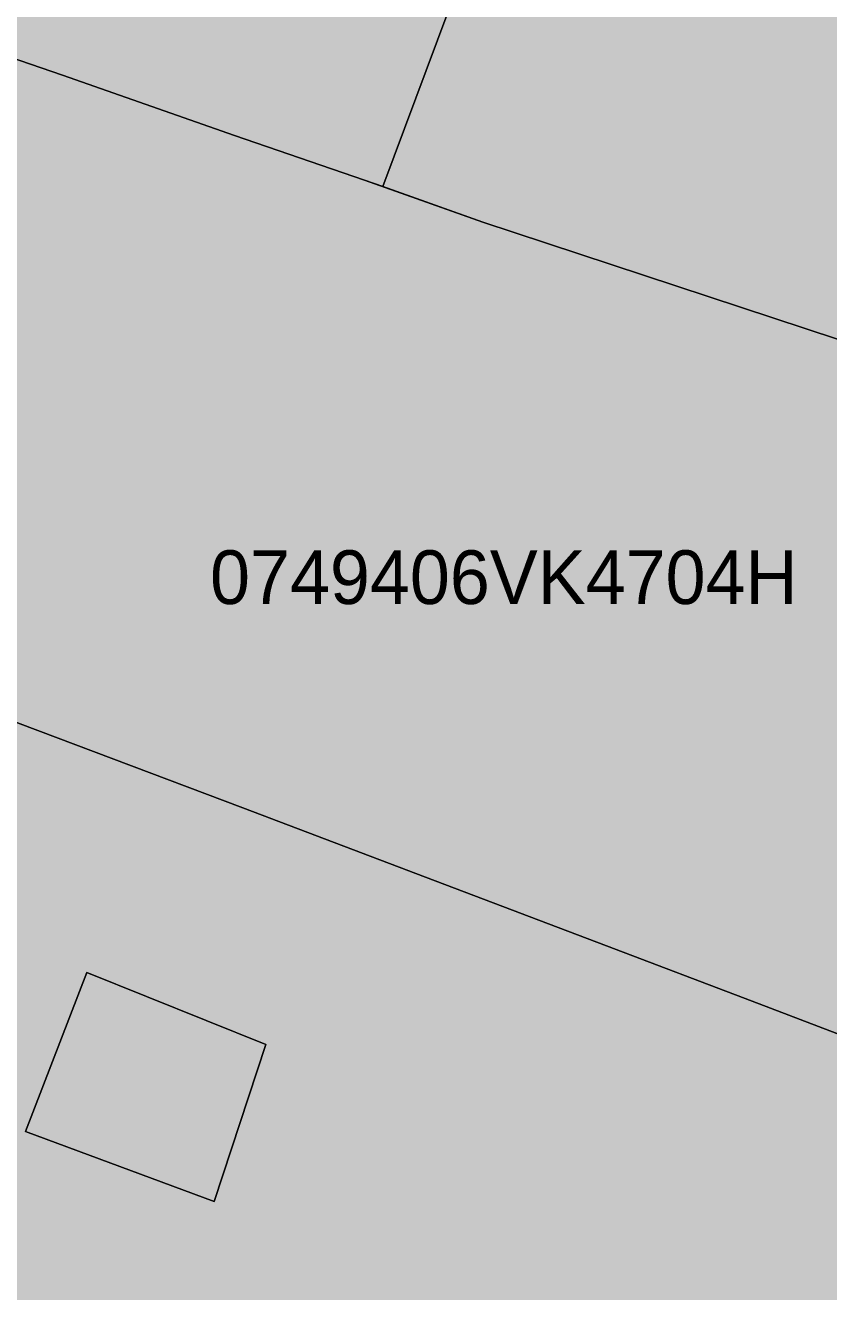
# Model space of a CAD drawing. Header units: metres. Extents: x -6 to 1255, y -2 to 532.
# Drawn here: x 937.47 to 952.42, y 254.51 to 278.07 of the extents above; entities that cross this region are included whole.
import ezdxf

# ---------------------------------------------------------------- set-up
doc = ezdxf.new("R2010")
doc.units = ezdxf.units.M
doc.header["$MEASUREMENT"] = 0
for name, color, linetype, lineweight, true_color in [('TPX_BUILDINGS', 7, 'CONTINUOUS', 0, 0x000000), ('TPX_BUILDINGS_HATCH', 7, 'CONTINUOUS', 0, 0xf0f0f0), ('TPX_BUILDINGS_SHADOWS_HATCH', 7, 'CONTINUOUS', 0, 0x000000), ('TPX_BUILDINGS_SHADOWS_OUTLINES', 7, 'CONTINUOUS', 0, 0x000000), ('TPX_CADASTRES', 7, 'CONTINUOUS', 0, 0x646464), ('TPX_CADASTRES_TEXT', 7, 'CONTINUOUS', 0, 0x000000)]:
    doc.layers.add(name, color=color, linetype=linetype, lineweight=lineweight, true_color=true_color)

msp = doc.modelspace()

# ---------------------------------------------------------------- hatches: boundary and pattern name
at = {"layer": 'TPX_BUILDINGS_HATCH'}
for points in [[(948.18, 285.923), (944.129, 275.073), (945.989, 274.414), (952.589, 272.234), (955.949, 271.114), (959.129, 270.054), (961.899, 269.134), (966.259, 280.344), (964.609, 280.853), (964.128, 281.002), (962.88, 281.387), (961.148, 281.921), (960.099, 282.245), (955.759, 283.584), (954.668, 283.921), (952.879, 284.473), (952.758, 284.51), (951.419, 284.923), (950.939, 285.072), (949.15, 285.624), (948.18, 285.923)], [(936.769, 277.624), (930.819, 267.544), (935.629, 265.734), (941.519, 263.514), (945.099, 262.154), (948.289, 260.944), (950.999, 259.914), (952.579, 259.314), (954.679, 258.514), (955.999, 258.004), (957.369, 257.474), (961.899, 269.134), (959.129, 270.054), (955.949, 271.114), (952.589, 272.234), (945.989, 274.414), (944.129, 275.073), (943.789, 275.194), (941.369, 276.024), (938.169, 277.144), (936.769, 277.624)]]:
    msp.add_hatch(color=256, dxfattribs=at).paths.add_polyline_path(points)
h = msp.add_hatch(color=256, dxfattribs=at)
h.paths.add_polyline_path([(918.919, 235.444), (918.439, 234.604), (944.529, 224.414), (957.369, 257.474), (955.999, 258.004), (954.679, 258.514), (952.579, 259.314), (950.999, 259.914), (948.289, 260.944), (945.099, 262.154), (941.519, 263.514), (935.629, 265.734), (930.819, 267.544), (930.361, 266.664), (929.069, 264.184), (928.98, 264.045), (927.769, 262.164), (928.989, 261.724), (929.839, 261.424), (930.599, 263.564), (935.399, 261.724), (934.029, 258.264), (931.899, 258.994), (929.579, 253.904), (924.929, 245.874), (923.089, 242.694), (920.579, 238.334), (918.919, 235.444)])
h.paths.add_polyline_path([(930.839, 244.854), (933.939, 252.574), (938.789, 250.764), (936.509, 245.024), (936.089, 243.994), (936.069, 243.934), (934.539, 244.524), (934.149, 243.544), (930.839, 244.854)], flags=16)
h.paths.add_polyline_path([(937.479, 257.484), (938.619, 260.444), (941.949, 259.104), (940.989, 256.184), (937.479, 257.484)], flags=16)
at = {"layer": 'TPX_BUILDINGS_SHADOWS_HATCH'}
for points in [[(935.11, 284.334), (932.56, 279.105), (936.769, 277.624), (938.169, 277.144), (941.369, 276.024), (943.789, 275.194), (944.129, 275.073), (948.18, 285.923), (949.15, 285.624), (950.93, 289.444), (952.18, 292.133), (949.15, 293.064), (948.87, 293.174), (950.27, 295.814), (948.72, 296.384), (947.87, 294.814), (945.76, 295.504), (944.16, 292.804), (945.98, 291.924), (944.93, 290.204), (940.27, 282.594), (935.11, 284.334)], [(938.619, 260.444), (937.479, 257.484), (940.989, 256.184), (941.949, 259.104), (938.619, 260.444)]]:
    msp.add_hatch(color=256, dxfattribs=at).paths.add_polyline_path(points)

# ---------------------------------------------------------------- linework, layer by layer
at = {"layer": 'TPX_BUILDINGS', "elevation": 0.042}
for points in [[(948.18, 285.923), (944.129, 275.073), (945.989, 274.414), (952.589, 272.234), (955.949, 271.114), (959.129, 270.054), (961.899, 269.134), (966.259, 280.344), (964.609, 280.853), (964.128, 281.002), (962.88, 281.387), (961.148, 281.921), (960.099, 282.245), (955.759, 283.584), (954.668, 283.921), (952.879, 284.473), (952.758, 284.51), (951.419, 284.923), (950.939, 285.072), (949.15, 285.624)], [(936.769, 277.624), (930.819, 267.544), (935.629, 265.734), (941.519, 263.514), (945.099, 262.154), (948.289, 260.944), (950.999, 259.914), (952.579, 259.314), (954.679, 258.514), (955.999, 258.004), (957.369, 257.474), (961.899, 269.134), (959.129, 270.054), (955.949, 271.114), (952.589, 272.234), (945.989, 274.414), (944.129, 275.073), (943.789, 275.194), (941.369, 276.024), (938.169, 277.144)], [(937.479, 257.484), (938.619, 260.444), (941.949, 259.104), (940.989, 256.184)]]:
    msp.add_lwpolyline(points, close=True, dxfattribs=at)
msp.add_lwpolyline([(944.529, 224.414), (957.369, 257.474), (955.999, 258.004), (954.679, 258.514), (952.579, 259.314), (950.999, 259.914), (948.289, 260.944), (945.099, 262.154), (941.519, 263.514), (935.629, 265.734), (930.819, 267.544), (930.361, 266.664), (929.069, 264.184), (928.98, 264.045), (927.769, 262.164), (928.989, 261.724), (929.839, 261.424), (930.599, 263.564), (935.399, 261.724), (934.029, 258.264), (931.899, 258.994), (929.579, 253.904)], dxfattribs=at)
at = {"layer": 'TPX_BUILDINGS_SHADOWS_OUTLINES', "elevation": 0.039}
for points in [[(935.11, 284.334), (932.56, 279.105), (936.769, 277.624), (938.169, 277.144), (941.369, 276.024), (943.789, 275.194), (944.129, 275.073), (948.18, 285.923), (949.15, 285.624), (950.93, 289.444), (952.18, 292.133), (949.15, 293.064), (948.87, 293.174), (950.27, 295.814), (948.72, 296.384), (947.87, 294.814), (945.76, 295.504), (944.16, 292.804), (945.98, 291.924), (944.93, 290.204), (940.27, 282.594)], [(938.619, 260.444), (937.479, 257.484), (940.989, 256.184), (941.949, 259.104)]]:
    msp.add_lwpolyline(points, close=True, dxfattribs=at)
at = {"layer": 'TPX_CADASTRES', "elevation": 0.024}
for points in [[(920.38, 289.295), (917.64, 284.355), (920.56, 283.325), (925.54, 281.575), (936.769, 277.625), (938.169, 277.145), (941.369, 276.024), (943.789, 275.194), (945.989, 274.414), (952.589, 272.234), (959.129, 270.054), (961.899, 269.134), (966.259, 280.344), (947.27, 286.204), (946.69, 286.384), (943.24, 287.445), (940.27, 282.595), (935.11, 284.335), (930.61, 285.865), (929.98, 286.075), (929.28, 286.305), (925.33, 287.635), (923.3, 288.315)], [(936.769, 277.625), (930.819, 267.545), (935.629, 265.734), (941.519, 263.514), (945.099, 262.154), (948.289, 260.944), (950.999, 259.914), (952.579, 259.314), (954.679, 258.514), (955.999, 258.004), (957.369, 257.474), (961.899, 269.134), (959.129, 270.054), (952.589, 272.234), (945.989, 274.414), (943.789, 275.194), (941.369, 276.024), (938.169, 277.145)], [(918.919, 235.445), (918.439, 234.605), (944.529, 224.414), (957.369, 257.474), (955.999, 258.004), (954.679, 258.514), (952.579, 259.314), (950.999, 259.914), (948.289, 260.944), (945.099, 262.154), (941.519, 263.514), (935.629, 265.734), (930.819, 267.545), (929.069, 264.185), (927.769, 262.165), (928.989, 261.725), (929.839, 261.425), (932.569, 260.465), (931.899, 258.995), (929.579, 253.905), (924.929, 245.875), (923.089, 242.695), (920.579, 238.335)]]:
    msp.add_lwpolyline(points, close=True, dxfattribs=at)

# ---------------------------------------------------------------- texts
at = {"layer": 'TPX_CADASTRES_TEXT'}
msp.add_text('0749406VK4704H', height=1, dxfattribs=at).set_placement((940.912, 267.304, 0.024))

doc.saveas('drawing.dxf')
